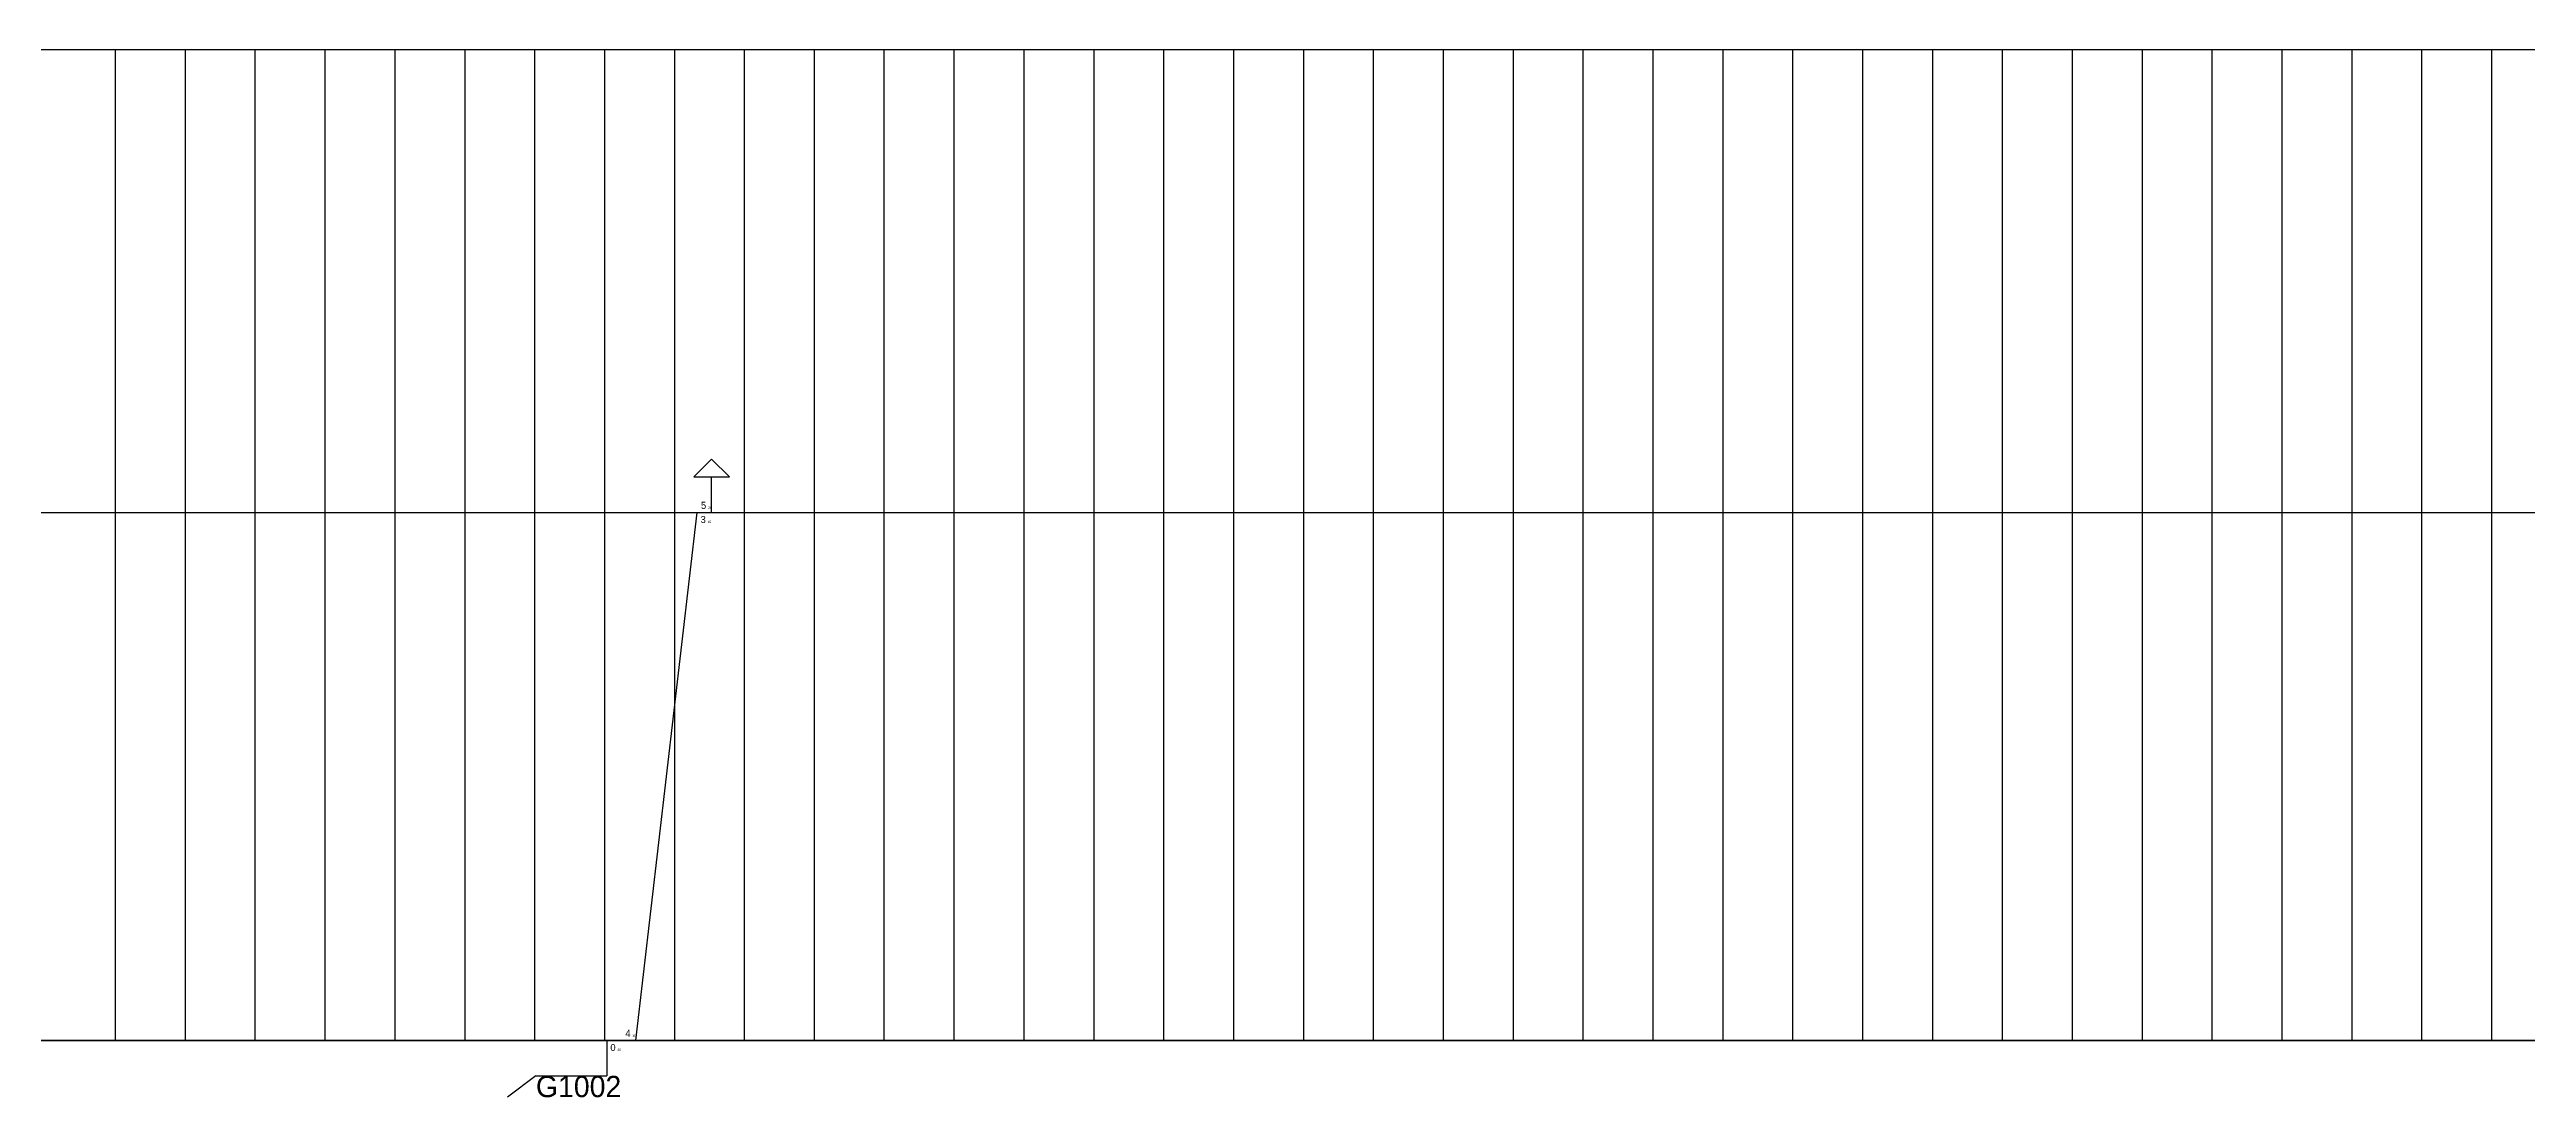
# Model space of a CAD drawing. Header units: metres. Extents: x 10 to 1430, y -498 to -2.
# Drawn here: x 365.6 to 715.1, y -157.8 to -10 of the extents above; entities that cross this region are included whole.
import ezdxf

# ---------------------------------------------------------------- set-up
doc = ezdxf.new("R2010")
doc.units = ezdxf.units.M
for name, color, linetype in [('Blocks', 84, 'CONTINUOUS'), ('HalfTimes', 84, 'CONTINUOUS'), ('HourTimes', 84, 'CONTINUOUS'), ('Stations', 84, 'CONTINUOUS'), ('Times', 84, 'CONTINUOUS'), ('TrainID', 10, 'CONTINUOUS'), ('Trains', 10, 'CONTINUOUS'), ('TrainTime', 10, 'CONTINUOUS')]:
    doc.layers.add(name, color=color, linetype=linetype)

msp = doc.modelspace()

# ---------------------------------------------------------------- linework, layer by layer
at = {"layer": 'Blocks'}
msp.add_lwpolyline([(10, -10), (1430, -10), (1430, -149.77), (10, -149.77), (10, -10)], dxfattribs=at)
at = {"layer": 'HalfTimes'}
for p, q in [((394.58, -10), (394.58, -149.77)), ((453.75, -10), (453.75, -149.77)), ((512.92, -10), (512.92, -149.77)), ((572.08, -10), (572.08, -149.77)), ((631.25, -10), (631.25, -149.77)), ((690.42, -10), (690.42, -149.77))]:
    msp.add_line(p, q, dxfattribs=at)
at = {"layer": 'HourTimes'}
for p, q in [((424.17, -10), (424.17, -149.77)), ((483.33, -10), (483.33, -149.77)), ((542.5, -10), (542.5, -149.77)), ((601.67, -10), (601.67, -149.77)), ((660.83, -10), (660.83, -149.77))]:
    msp.add_line(p, q, dxfattribs=at)
at = {"layer": 'Stations'}
for p, q in [((10, -10), (1430, -10)), ((10, -75.29), (1430, -75.29)), ((10, -149.77), (1430, -149.77))]:
    msp.add_line(p, q, dxfattribs=at)
at = {"layer": 'Times'}
for p, q in [((374.86, -10), (374.86, -149.77)), ((384.72, -10), (384.72, -149.77)), ((404.44, -10), (404.44, -149.77)), ((414.31, -10), (414.31, -149.77)), ((434.03, -10), (434.03, -149.77)), ((443.89, -10), (443.89, -149.77)), ((463.61, -10), (463.61, -149.77)), ((473.47, -10), (473.47, -149.77)), ((493.19, -10), (493.19, -149.77)), ((503.06, -10), (503.06, -149.77)), ((522.78, -10), (522.78, -149.77)), ((532.64, -10), (532.64, -149.77)), ((552.36, -10), (552.36, -149.77)), ((562.22, -10), (562.22, -149.77)), ((581.94, -10), (581.94, -149.77)), ((591.81, -10), (591.81, -149.77)), ((611.53, -10), (611.53, -149.77)), ((621.39, -10), (621.39, -149.77)), ((641.11, -10), (641.11, -149.77)), ((650.97, -10), (650.97, -149.77)), ((670.69, -10), (670.69, -149.77)), ((680.56, -10), (680.56, -149.77)), ((700.28, -10), (700.28, -149.77)), ((710.14, -10), (710.14, -149.77))]:
    msp.add_line(p, q, dxfattribs=at)
at = {"layer": 'TrainID'}
for p, q in [((456.51, -70.29), (459.01, -67.79)), ((461.51, -70.29), (459.01, -67.79)), ((456.51, -70.29), (461.51, -70.29)), ((459.01, -75.29), (459.01, -70.29)), ((444.22, -149.77), (444.22, -154.77)), ((434.22, -154.77), (430.22, -157.77)), ((434.22, -154.77), (444.22, -154.77))]:
    msp.add_line(p, q, dxfattribs=at)
at = {"layer": 'Trains'}
for p, q in [((448.33, -149.77), (456.95, -75.29)), ((456.95, -75.29), (459.01, -75.29)), ((444.22, -149.77), (448.33, -149.77))]:
    msp.add_line(p, q, dxfattribs=at)

# ---------------------------------------------------------------- texts
at = {"layer": 'TrainID'}
msp.add_text('G1002', height=3, dxfattribs=at).set_placement((434.22, -157.77))
at = {"layer": 'TrainTime'}
for s, height, p in [('3', 1, (457.45, -76.79)), ('5', 1, (457.51, -74.79)), ('15', 0.333, (458.45, -76.79)), ('20', 0.333, (458.51, -74.79)), ('0', 1, (444.72, -151.27)), ('4', 1, (446.83, -149.27)), ('30', 0.333, (447.83, -149.27)), ('20', 0.333, (445.72, -151.27))]:
    msp.add_text(s, height=height, dxfattribs=at).set_placement(p)

doc.saveas('drawing.dxf')
